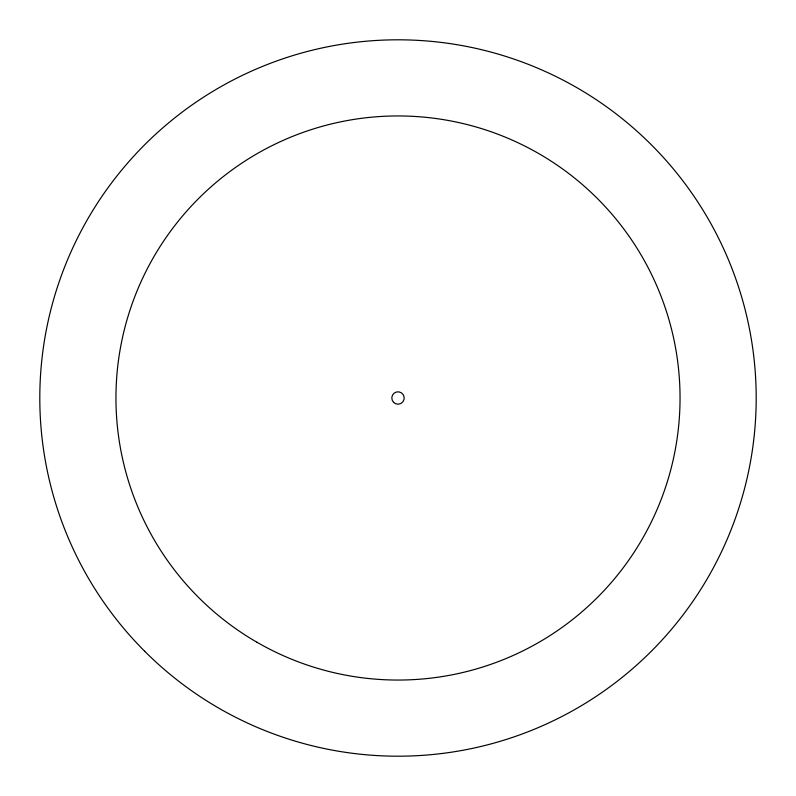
<?xml version="1.0" encoding="UTF-8"?>
<svg xmlns="http://www.w3.org/2000/svg" width="796" height="796" viewBox="0 0 796 796"><rect width="100%" height="100%" fill="white"/><g stroke="black" fill="none" stroke-linecap="round" stroke-linejoin="round"><path stroke-width="1.19" d="M144.713 651.287A358.2 358.2 0 0 0 743.991 490.704A358.2 358.2 0 0 0 305.296 52.009A358.2 358.2 0 0 0 144.713 651.287M256.979 642.263A282.043 282.043 0 0 0 680.043 398A282.043 282.043 0 0 0 256.979 153.737A282.043 282.043 0 0 0 256.979 642.263M393.612 402.388A6.209 6.209 0 0 0 403.99 399.602A6.209 6.209 0 0 0 396.398 392.01A6.209 6.209 0 0 0 393.612 402.388"/></g></svg>
